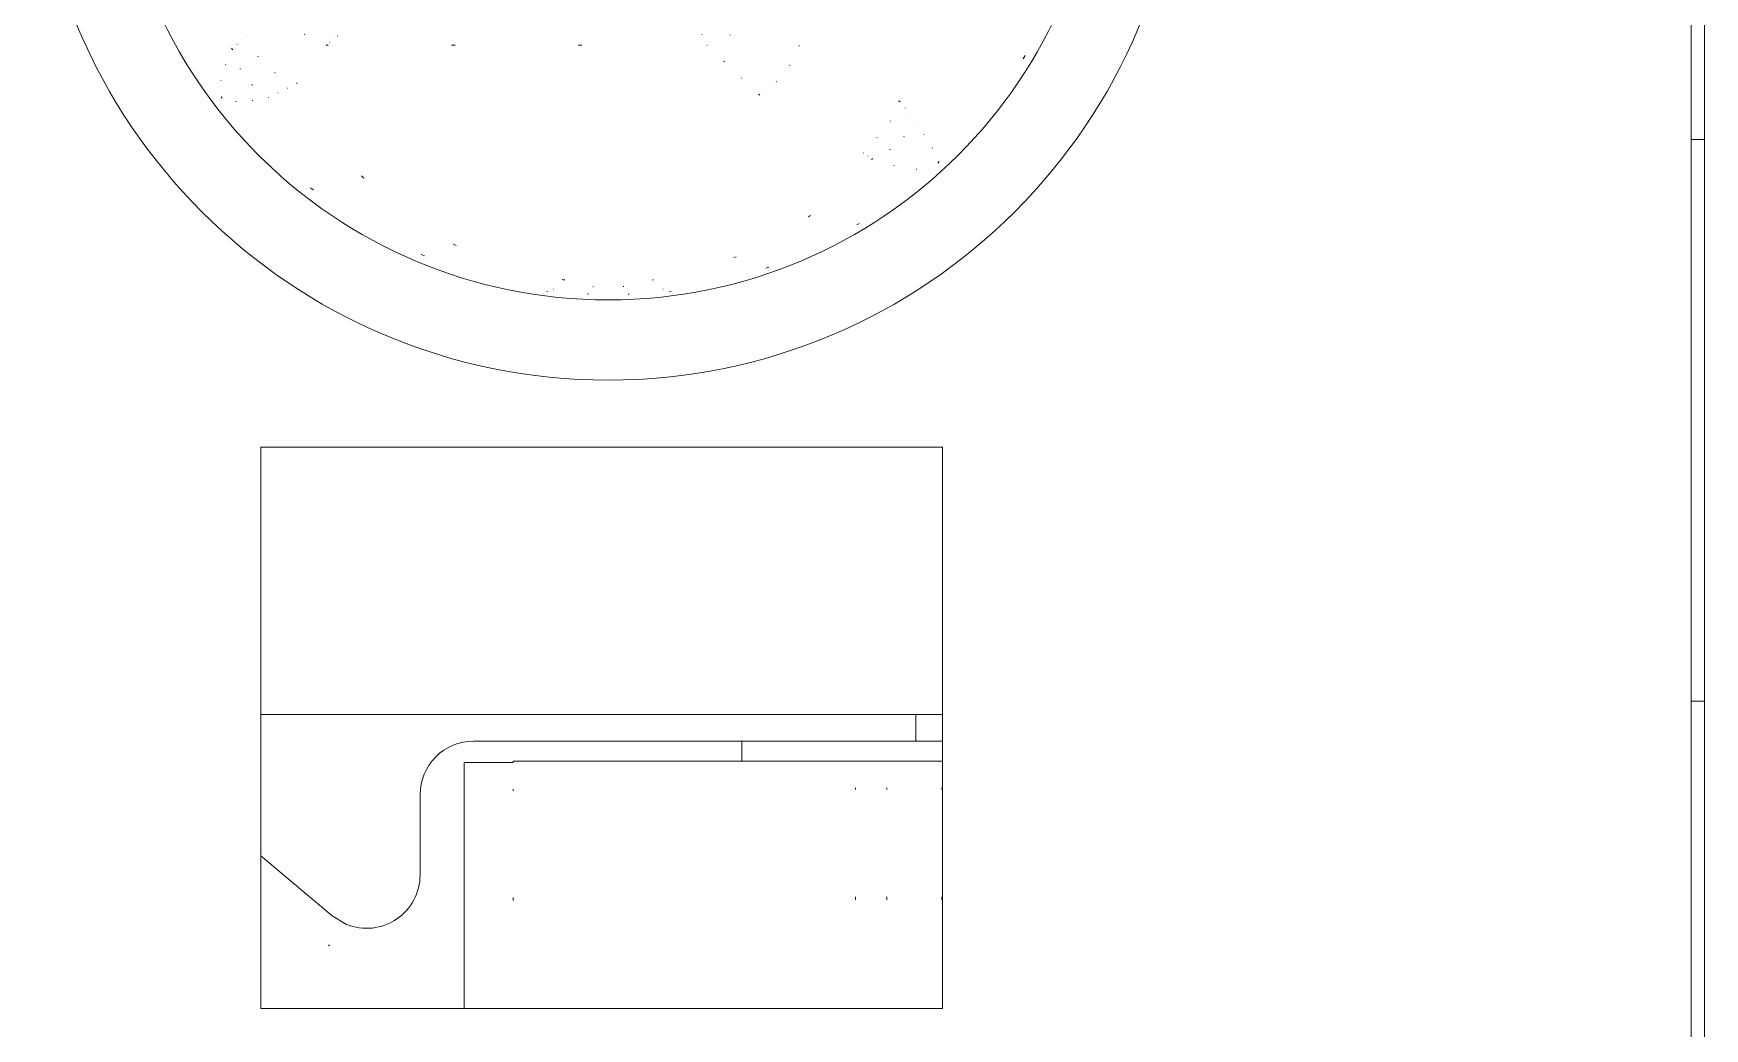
# Model space of a CAD drawing. Header units: inches. Extents: x 17 to 3130, y 15 to 659.
# Drawn here: x 1135.56 to 1141.81, y 219.31 to 223.03 of the extents above; entities that cross this region are included whole.
import ezdxf

# ---------------------------------------------------------------- set-up
doc = ezdxf.new("R2010")
doc.units = ezdxf.units.IN
doc.header["$MEASUREMENT"] = 0
doc.layers.add('Ebene 1', color=7, linetype='Continuous')

msp = doc.modelspace()

# ---------------------------------------------------------------- linework, layer by layer
at = {"layer": 'Ebene 1', "lineweight": 9}
for points in [[(1141.76414, 228.28024), (1141.76414, 228.28024), (1141.76414, 213.98014), (1141.76414, 213.98014)], [(1141.81414, 222.63014), (1141.81414, 222.63014), (1141.81414, 227.33024), (1141.81414, 227.33024)], [(1141.76414, 222.63014), (1141.76414, 222.63014), (1141.76414, 222.63014), (1141.76414, 222.63014)], [(1141.76414, 222.63014), (1141.76414, 222.63014), (1141.81414, 222.63014), (1141.81414, 222.63014)], [(1141.81414, 222.63014), (1141.81414, 222.63014), (1141.81414, 222.63014), (1141.81414, 222.63014)], [(1141.81414, 220.53014), (1141.81414, 220.53014), (1141.81414, 222.63014), (1141.81414, 222.63014)], [(1136.41414, 221.48014), (1136.41414, 221.48014), (1136.41414, 221.48014), (1136.41414, 221.48014)], [(1136.41414, 219.38014), (1136.41414, 219.38014), (1136.41414, 221.48014), (1136.41414, 221.48014)], [(1136.41414, 221.48014), (1136.41414, 221.48014), (1136.41414, 221.48014), (1136.41414, 221.48014)], [(1138.96414, 221.48014), (1138.96414, 221.48014), (1136.41414, 221.48014), (1136.41414, 221.48014)], [(1138.96414, 221.48014), (1138.96414, 221.48014), (1138.96414, 221.48014), (1138.96414, 221.48014)], [(1138.96414, 219.38014), (1138.96414, 219.38014), (1138.96414, 221.48014), (1138.96414, 221.48014)], [(1141.76424, 220.53014), (1141.76424, 220.53014), (1141.76424, 220.53014), (1141.76424, 220.53014)], [(1141.76424, 220.53014), (1141.76424, 220.53014), (1141.81414, 220.53014), (1141.81414, 220.53014)], [(1141.81414, 220.53014), (1141.81414, 220.53014), (1141.81414, 220.53014), (1141.81414, 220.53014)], [(1141.81414, 214.78024), (1141.81414, 214.78024), (1141.81414, 220.53014), (1141.81414, 220.53014)], [(1138.96414, 220.48014), (1138.96414, 220.48014), (1136.41414, 220.48004), (1136.41414, 220.48004)], [(1136.41414, 220.48004), (1136.41414, 220.48004), (1136.41414, 220.48004), (1136.41414, 220.48004)], [(1138.86414, 220.48044), (1138.86414, 220.48044), (1138.86414, 220.48044), (1138.86414, 220.48044)], [(1138.86414, 220.38024), (1138.86414, 220.38024), (1138.86414, 220.48044), (1138.86414, 220.48044)], [(1136.41414, 219.38014), (1136.41414, 219.38014), (1136.41414, 219.38014), (1136.41414, 219.38014)], [(1138.96414, 219.38014), (1138.96414, 219.38014), (1136.41414, 219.38014), (1136.41414, 219.38014)]]:
    msp.add_open_spline(points, degree=3, dxfattribs=at)
for points in [[(1137.71414, 226.03014), (1136.52674, 226.03014), (1135.56414, 225.06764), (1135.56414, 223.88024), (1135.56414, 223.88024), (1135.56414, 222.69274), (1136.52674, 221.73024), (1137.71404, 221.73024), (1137.71404, 221.73024), (1138.90154, 221.73024), (1139.86414, 222.69274), (1139.86414, 223.88024), (1139.86414, 223.88024), (1139.86414, 225.06764), (1138.90154, 226.03014), (1137.71424, 226.03014)], [(1137.71414, 225.73024), (1136.69244, 225.73024), (1135.86414, 224.90194), (1135.86414, 223.88024), (1135.86414, 223.88024), (1135.86414, 222.85844), (1136.69244, 222.03024), (1137.71414, 222.03024), (1137.71414, 222.03024), (1138.73594, 222.03014), (1139.56414, 222.85844), (1139.56414, 223.88024), (1139.56414, 223.88024), (1139.56414, 224.90204), (1138.73594, 225.73024), (1137.71414, 225.73024)]]:
    msp.add_open_spline(points, degree=3, knots=[0, 0, 0, 0, 0.25, 0.25, 0.25, 0.25, 0.5, 0.5, 0.5, 0.5, 0.75, 0.75, 0.75, 0.75, 1, 1, 1, 1], dxfattribs=at)
at = {"layer": 'Ebene 1', "color": 3, "lineweight": 9}
for points in [[(1136.34374, 223.00324), (1136.34374, 223.00324), (1136.34334, 223.00284), (1136.34334, 223.00284)], [(1136.36074, 223.02114), (1136.36074, 223.02114), (1136.36054, 223.02084), (1136.36054, 223.02084)], [(1136.57674, 223.02434), (1136.57674, 223.02434), (1136.57674, 223.02434), (1136.57674, 223.02434)], [(1136.57894, 223.02324), (1136.57894, 223.02324), (1136.57674, 223.02434), (1136.57674, 223.02434)], [(1136.68644, 223.00554), (1136.68644, 223.00554), (1136.68684, 223.00604), (1136.68684, 223.00604)], [(1136.70064, 223.01724), (1136.70064, 223.01724), (1136.70104, 223.01754), (1136.70104, 223.01754)], [(1138.06414, 223.02384), (1138.06414, 223.02384), (1138.06414, 223.02384), (1138.06414, 223.02384)], [(1138.06414, 223.02384), (1138.06414, 223.02384), (1138.06424, 223.02364), (1138.06424, 223.02364)], [(1138.07044, 223.01054), (1138.07044, 223.01054), (1138.07044, 223.01054), (1138.07044, 223.01054)], [(1138.07044, 223.01054), (1138.07044, 223.01054), (1138.07054, 223.01024), (1138.07054, 223.01024)], [(1138.17094, 223.02174), (1138.17094, 223.02174), (1138.16854, 223.02084), (1138.16854, 223.02084)], [(1136.30434, 222.97204), (1136.30434, 222.97204), (1136.30434, 222.97204), (1136.30434, 222.97204)], [(1136.30904, 222.96674), (1136.30904, 222.96674), (1136.30434, 222.97204), (1136.30434, 222.97204)], [(1136.30904, 222.96674), (1136.30904, 222.96674), (1136.30854, 222.96604), (1136.30854, 222.96604)], [(1136.30904, 222.96674), (1136.30904, 222.96674), (1136.30904, 222.96674), (1136.30904, 222.96674)], [(1136.30904, 222.96674), (1136.30904, 222.96674), (1136.30944, 222.96584), (1136.30944, 222.96584)], [(1136.32654, 222.98514), (1136.32654, 222.98514), (1136.32604, 222.98474), (1136.32604, 222.98474)], [(1136.40304, 222.94144), (1136.40304, 222.94144), (1136.40304, 222.94144), (1136.40304, 222.94144)], [(1136.40424, 222.93914), (1136.40424, 222.93914), (1136.40304, 222.94144), (1136.40304, 222.94144)], [(1136.65884, 222.98384), (1136.65884, 222.98384), (1136.65884, 222.98384), (1136.65884, 222.98384)], [(1136.65994, 222.98324), (1136.65994, 222.98324), (1136.65884, 222.98384), (1136.65884, 222.98384)], [(1136.65994, 222.98324), (1136.65994, 222.98324), (1136.65994, 222.98324), (1136.65994, 222.98324)], [(1136.65994, 222.98324), (1136.65994, 222.98324), (1136.66644, 222.98324), (1136.66644, 222.98324)], [(1136.67134, 222.99464), (1136.67134, 222.99464), (1136.67134, 222.99464), (1136.67134, 222.99464)], [(1136.67254, 222.99414), (1136.67254, 222.99414), (1136.67134, 222.99464), (1136.67134, 222.99464)], [(1136.67254, 222.99414), (1136.67254, 222.99414), (1136.67274, 222.99424), (1136.67274, 222.99424)], [(1137.12804, 222.98344), (1137.12804, 222.98344), (1137.12804, 222.98344), (1137.12804, 222.98344)], [(1137.12804, 222.98344), (1137.12804, 222.98344), (1137.14084, 222.98324), (1137.14084, 222.98324)], [(1137.60234, 222.98324), (1137.60234, 222.98324), (1137.60234, 222.98324), (1137.60234, 222.98324)], [(1137.60234, 222.98324), (1137.60234, 222.98324), (1137.61534, 222.98324), (1137.61534, 222.98324)], [(1138.07684, 222.99704), (1138.07684, 222.99704), (1138.07684, 222.99704), (1138.07684, 222.99704)], [(1138.07684, 222.99704), (1138.07684, 222.99704), (1138.07694, 222.99664), (1138.07694, 222.99664)], [(1138.08344, 222.98324), (1138.08344, 222.98324), (1138.08344, 222.98324), (1138.08344, 222.98324)], [(1138.08344, 222.98324), (1138.08344, 222.98324), (1138.08424, 222.98244), (1138.08424, 222.98244)], [(1138.42784, 222.98144), (1138.42784, 222.98144), (1138.42784, 222.98144), (1138.42784, 222.98144)], [(1138.42854, 222.98064), (1138.42854, 222.98064), (1138.42784, 222.98144), (1138.42784, 222.98144)], [(1138.42854, 222.98064), (1138.42854, 222.98064), (1138.42814, 222.97974), (1138.42814, 222.97974)], [(1139.26534, 222.93254), (1139.26534, 222.93254), (1139.27284, 222.94414), (1139.27284, 222.94414)], [(1136.28354, 222.91104), (1136.28354, 222.91104), (1136.28304, 222.90924), (1136.28304, 222.90924)], [(1136.33684, 222.89544), (1136.33684, 222.89544), (1136.33684, 222.89544), (1136.33684, 222.89544)], [(1136.33684, 222.89544), (1136.33684, 222.89544), (1136.33764, 222.89364), (1136.33764, 222.89364)], [(1136.46564, 222.88094), (1136.46564, 222.88094), (1136.46564, 222.88094), (1136.46564, 222.88094)], [(1136.46794, 222.87984), (1136.46794, 222.87984), (1136.46564, 222.88094), (1136.46564, 222.88094)], [(1138.14654, 222.92284), (1138.14654, 222.92284), (1138.14654, 222.92284), (1138.14654, 222.92284)], [(1138.14654, 222.92284), (1138.14654, 222.92284), (1138.14824, 222.92124), (1138.14824, 222.92124)], [(1138.39244, 222.90874), (1138.39244, 222.90874), (1138.39144, 222.90674), (1138.39144, 222.90674)], [(1136.26504, 222.85104), (1136.26504, 222.85104), (1136.26454, 222.84944), (1136.26454, 222.84944)], [(1136.38144, 222.83544), (1136.38144, 222.83544), (1136.38144, 222.83544), (1136.38144, 222.83544)], [(1136.38144, 222.83544), (1136.38144, 222.83544), (1136.38314, 222.83404), (1136.38314, 222.83404)], [(1136.51434, 222.82264), (1136.51434, 222.82264), (1136.51344, 222.82214), (1136.51344, 222.82214)], [(1136.54774, 222.84034), (1136.54774, 222.84034), (1136.54774, 222.84034), (1136.54774, 222.84034)], [(1136.54884, 222.83984), (1136.54884, 222.83984), (1136.54774, 222.84034), (1136.54774, 222.84034)], [(1136.54884, 222.83984), (1136.54884, 222.83984), (1136.54834, 222.83964), (1136.54834, 222.83964)], [(1136.54884, 222.83984), (1136.54884, 222.83984), (1136.55044, 222.84184), (1136.55044, 222.84184)], [(1138.21064, 222.86154), (1138.21064, 222.86154), (1138.21064, 222.86154), (1138.21064, 222.86154)], [(1138.21064, 222.86154), (1138.21064, 222.86154), (1138.21234, 222.85984), (1138.21234, 222.85984)], [(1138.34304, 222.84704), (1138.34304, 222.84704), (1138.34134, 222.84564), (1138.34134, 222.84564)], [(1136.26614, 222.79024), (1136.26614, 222.79024), (1136.26614, 222.79024), (1136.26614, 222.79024)], [(1136.26614, 222.79024), (1136.26614, 222.79024), (1136.27044, 222.78524), (1136.27044, 222.78524)], [(1136.32304, 222.77284), (1136.32304, 222.77284), (1136.32134, 222.77274), (1136.32134, 222.77274)], [(1136.38454, 222.77624), (1136.38454, 222.77624), (1136.38284, 222.77624), (1136.38284, 222.77624)], [(1136.44394, 222.78744), (1136.44394, 222.78744), (1136.44314, 222.78724), (1136.44314, 222.78724)], [(1136.47934, 222.80514), (1136.47934, 222.80514), (1136.47844, 222.80464), (1136.47844, 222.80464)], [(1138.27554, 222.79944), (1138.27554, 222.79944), (1138.27554, 222.79944), (1138.27554, 222.79944)], [(1138.27554, 222.79944), (1138.27554, 222.79944), (1138.28064, 222.79654), (1138.28064, 222.79654)], [(1138.80004, 222.77484), (1138.80004, 222.77484), (1138.80004, 222.77484), (1138.80004, 222.77484)], [(1138.80514, 222.77184), (1138.80514, 222.77184), (1138.80004, 222.77484), (1138.80004, 222.77484)], [(1138.80514, 222.77184), (1138.80514, 222.77184), (1138.80464, 222.77104), (1138.80464, 222.77104)], [(1138.76914, 222.70004), (1138.76914, 222.70004), (1138.76814, 222.69804), (1138.76814, 222.69804)], [(1138.82394, 222.74884), (1138.82394, 222.74884), (1138.82394, 222.74884), (1138.82394, 222.74884)], [(1138.82444, 222.74804), (1138.82444, 222.74804), (1138.82394, 222.74884), (1138.82394, 222.74884)], [(1138.84294, 222.72524), (1138.84294, 222.72524), (1138.84294, 222.72524), (1138.84294, 222.72524)], [(1138.84344, 222.72464), (1138.84344, 222.72464), (1138.84294, 222.72524), (1138.84294, 222.72524)], [(1138.86194, 222.70184), (1138.86194, 222.70184), (1138.86194, 222.70184), (1138.86194, 222.70184)], [(1138.86214, 222.70144), (1138.86214, 222.70144), (1138.86194, 222.70184), (1138.86194, 222.70184)], [(1138.71974, 222.63824), (1138.71974, 222.63824), (1138.71794, 222.63704), (1138.71794, 222.63704)], [(1138.81924, 222.64044), (1138.81924, 222.64044), (1138.82034, 222.64204), (1138.82034, 222.64204)], [(1138.89384, 222.65064), (1138.89384, 222.65064), (1138.89384, 222.65064), (1138.89384, 222.65064)], [(1138.89474, 222.64934), (1138.89474, 222.64934), (1138.89384, 222.65064), (1138.89384, 222.65064)], [(1138.65214, 222.59064), (1138.65214, 222.59064), (1138.65214, 222.59064), (1138.65214, 222.59064)], [(1138.65214, 222.59064), (1138.65214, 222.59064), (1138.65244, 222.59054), (1138.65244, 222.59054)], [(1138.66854, 222.58004), (1138.66854, 222.58004), (1138.66854, 222.58004), (1138.66854, 222.58004)], [(1138.66854, 222.58004), (1138.66854, 222.58004), (1138.66904, 222.57974), (1138.66904, 222.57974)], [(1138.68514, 222.56934), (1138.68514, 222.56934), (1138.68514, 222.56934), (1138.68514, 222.56934)], [(1138.68514, 222.56934), (1138.68514, 222.56934), (1138.68554, 222.56904), (1138.68554, 222.56904)], [(1138.76614, 222.59244), (1138.76614, 222.59244), (1138.76774, 222.59344), (1138.76774, 222.59344)], [(1138.92534, 222.59884), (1138.92534, 222.59884), (1138.92534, 222.59884), (1138.92534, 222.59884)], [(1138.92604, 222.59744), (1138.92604, 222.59744), (1138.92534, 222.59884), (1138.92534, 222.59884)], [(1138.70194, 222.55844), (1138.70194, 222.55844), (1138.69884, 222.55524), (1138.69884, 222.55524)], [(1138.70194, 222.55844), (1138.70194, 222.55844), (1138.70284, 222.55884), (1138.70284, 222.55884)], [(1138.70194, 222.55844), (1138.70194, 222.55844), (1138.70194, 222.55844), (1138.70194, 222.55844)], [(1138.70194, 222.55844), (1138.70194, 222.55844), (1138.70304, 222.55804), (1138.70304, 222.55804)], [(1138.78234, 222.53264), (1138.78234, 222.53264), (1138.78234, 222.53264), (1138.78234, 222.53264)], [(1138.78234, 222.53264), (1138.78234, 222.53264), (1138.78454, 222.53194), (1138.78454, 222.53194)], [(1138.86564, 222.51964), (1138.86564, 222.51964), (1138.86804, 222.51974), (1138.86804, 222.51974)], [(1138.94684, 222.54244), (1138.94684, 222.54244), (1138.95174, 222.54754), (1138.95174, 222.54754)], [(1138.94684, 222.54244), (1138.94684, 222.54244), (1138.94724, 222.54324), (1138.94724, 222.54324)], [(1136.60064, 222.45004), (1136.60064, 222.45004), (1136.60064, 222.45004), (1136.60064, 222.45004)], [(1136.60064, 222.45004), (1136.60064, 222.45004), (1136.61104, 222.44184), (1136.61104, 222.44184)], [(1136.79174, 222.49404), (1136.79174, 222.49404), (1136.79174, 222.49404), (1136.79174, 222.49404)], [(1136.79954, 222.48524), (1136.79954, 222.48524), (1136.79174, 222.49404), (1136.79174, 222.49404)], [(1138.47004, 222.34654), (1138.47004, 222.34654), (1138.46284, 222.34164), (1138.46284, 222.34164)], [(1138.64354, 222.31144), (1138.64354, 222.31144), (1138.65254, 222.31644), (1138.65254, 222.31644)], [(1137.01434, 222.20054), (1137.01434, 222.20054), (1137.01434, 222.20054), (1137.01434, 222.20054)], [(1137.01434, 222.20054), (1137.01434, 222.20054), (1137.02614, 222.19484), (1137.02614, 222.19484)], [(1137.13424, 222.23904), (1137.13424, 222.23904), (1137.13424, 222.23904), (1137.13424, 222.23904)], [(1137.14484, 222.23404), (1137.14484, 222.23404), (1137.13424, 222.23904), (1137.13424, 222.23904)], [(1138.19184, 222.19204), (1138.19184, 222.19204), (1138.18384, 222.18864), (1138.18384, 222.18864)], [(1138.30444, 222.14944), (1138.30444, 222.14944), (1138.31394, 222.15334), (1138.31394, 222.15334)], [(1137.50984, 222.07044), (1137.50984, 222.07044), (1137.50904, 222.07024), (1137.50904, 222.07024)], [(1137.52934, 222.08674), (1137.52934, 222.08674), (1137.52884, 222.08624), (1137.52884, 222.08624)], [(1137.54154, 222.10644), (1137.54154, 222.10644), (1137.54154, 222.10644), (1137.54154, 222.10644)], [(1137.54724, 222.10504), (1137.54724, 222.10504), (1137.54154, 222.10644), (1137.54154, 222.10644)], [(1137.54724, 222.10504), (1137.54724, 222.10504), (1137.54704, 222.10484), (1137.54704, 222.10484)], [(1137.54724, 222.10504), (1137.54724, 222.10504), (1137.54724, 222.10504), (1137.54724, 222.10504)], [(1137.54724, 222.10504), (1137.54724, 222.10504), (1137.55184, 222.10504), (1137.55184, 222.10504)], [(1137.65604, 222.08004), (1137.65604, 222.08004), (1137.65604, 222.08004), (1137.65604, 222.08004)], [(1137.65924, 222.07984), (1137.65924, 222.07984), (1137.65604, 222.08004), (1137.65604, 222.08004)], [(1137.77214, 222.08034), (1137.77214, 222.08034), (1137.76914, 222.08004), (1137.76914, 222.08004)], [(1137.88104, 222.10514), (1137.88104, 222.10514), (1137.87954, 222.10484), (1137.87954, 222.10484)], [(1137.88104, 222.10514), (1137.88104, 222.10514), (1137.88104, 222.10514), (1137.88104, 222.10514)], [(1137.88104, 222.10514), (1137.88104, 222.10514), (1137.88134, 222.10484), (1137.88134, 222.10484)], [(1137.89884, 222.08674), (1137.89884, 222.08674), (1137.89884, 222.08674), (1137.89884, 222.08674)], [(1137.89884, 222.08674), (1137.89884, 222.08674), (1137.89944, 222.08624), (1137.89944, 222.08624)], [(1137.91854, 222.07044), (1137.91854, 222.07044), (1137.91854, 222.07044), (1137.91854, 222.07044)], [(1137.91854, 222.07044), (1137.91854, 222.07044), (1137.91914, 222.07034), (1137.91914, 222.07034)], [(1137.94364, 222.06224), (1137.94364, 222.06224), (1137.94864, 222.06344), (1137.94864, 222.06344)], [(1137.48464, 222.06224), (1137.48464, 222.06224), (1137.48464, 222.06224), (1137.48464, 222.06224)], [(1137.48464, 222.06224), (1137.48464, 222.06224), (1137.48674, 222.06204), (1137.48674, 222.06204)], [(1137.63554, 222.05264), (1137.63554, 222.05264), (1137.63554, 222.05264), (1137.63554, 222.05264)], [(1137.63554, 222.05264), (1137.63554, 222.05264), (1137.63974, 222.05224), (1137.63974, 222.05224)], [(1137.78844, 222.05224), (1137.78844, 222.05224), (1137.79274, 222.05244), (1137.79274, 222.05244)], [(1137.35854, 220.20024), (1137.35854, 220.20024), (1137.35854, 220.20024), (1137.35854, 220.20024)], [(1137.35854, 220.20024), (1137.35854, 220.20024), (1137.35854, 220.19464), (1137.35854, 220.19464)], [(1138.63874, 220.20504), (1138.63874, 220.20504), (1138.63874, 220.20504), (1138.63874, 220.20504)], [(1138.63874, 220.20504), (1138.63874, 220.20504), (1138.63874, 220.19954), (1138.63874, 220.19954)], [(1138.75604, 220.20504), (1138.75604, 220.20504), (1138.75604, 220.20504), (1138.75604, 220.20504)], [(1138.75604, 220.20504), (1138.75604, 220.20504), (1138.75604, 220.19954), (1138.75604, 220.19954)], [(1138.96184, 220.20504), (1138.96184, 220.20504), (1138.96184, 220.20504), (1138.96184, 220.20504)], [(1138.96184, 220.20504), (1138.96184, 220.20504), (1138.96194, 220.19954), (1138.96194, 220.19954)], [(1137.35854, 219.79584), (1137.35854, 219.79584), (1137.35854, 219.79584), (1137.35854, 219.79584)], [(1137.35854, 219.79584), (1137.35854, 219.79584), (1137.35854, 219.78464), (1137.35854, 219.78464)], [(1138.63874, 219.79824), (1138.63874, 219.79824), (1138.63874, 219.79824), (1138.63874, 219.79824)], [(1138.63874, 219.79824), (1138.63874, 219.79824), (1138.63874, 219.78704), (1138.63874, 219.78704)], [(1138.75604, 219.79824), (1138.75604, 219.79824), (1138.75594, 219.78704), (1138.75594, 219.78704)], [(1138.75604, 219.79824), (1138.75604, 219.79824), (1138.75604, 219.79824), (1138.75604, 219.79824)], [(1138.96184, 219.79824), (1138.96184, 219.79824), (1138.96184, 219.79824), (1138.96184, 219.79824)], [(1138.96184, 219.79824), (1138.96184, 219.79824), (1138.96184, 219.78704), (1138.96184, 219.78704)], [(1136.67084, 219.61824), (1136.67084, 219.61824), (1136.66814, 219.61504), (1136.66814, 219.61504)]]:
    msp.add_open_spline(points, degree=3, dxfattribs=at)
at = {"layer": 'Ebene 1', "color": 30, "lineweight": 9}
for points in [[(1137.21024, 220.38014), (1137.15714, 220.38014), (1137.10624, 220.35924), (1137.06874, 220.32164), (1137.06874, 220.32164), (1137.03124, 220.28404), (1137.01024, 220.23324), (1137.01024, 220.18024)], [(1136.73514, 219.69484), (1136.79684, 219.66984), (1136.86674, 219.67704), (1136.92204, 219.71434), (1136.92204, 219.71434), (1136.97714, 219.75144), (1137.01024, 219.81374), (1137.01024, 219.88024)]]:
    msp.add_open_spline(points, degree=3, knots=[0, 0, 0, 0, 0.5, 0.5, 0.5, 0.5, 1, 1, 1, 1], dxfattribs=at)
for points in [[(1137.21024, 220.38014), (1137.21024, 220.38014), (1137.21024, 220.38014), (1137.21024, 220.38014)], [(1137.21024, 220.38014), (1137.21024, 220.38014), (1137.91414, 220.38014), (1137.91414, 220.38014)], [(1137.91414, 220.38014), (1137.91414, 220.38014), (1137.91414, 220.38014), (1137.91414, 220.38014)], [(1137.91414, 220.38014), (1137.91414, 220.38014), (1138.12624, 220.38014), (1138.12624, 220.38014)], [(1138.12624, 220.38014), (1138.12624, 220.38014), (1138.12624, 220.38014), (1138.12624, 220.38014)], [(1138.12624, 220.38014), (1138.12624, 220.38014), (1138.21414, 220.38014), (1138.21414, 220.38014)], [(1138.21414, 220.38014), (1138.21414, 220.38014), (1138.21414, 220.38014), (1138.21414, 220.38014)], [(1138.26744, 220.38004), (1138.26744, 220.38004), (1138.21414, 220.38014), (1138.21414, 220.38014)], [(1138.21414, 220.38014), (1138.21414, 220.38014), (1138.21414, 220.38014), (1138.21414, 220.38014)], [(1138.21414, 220.30524), (1138.21414, 220.30524), (1138.21414, 220.38014), (1138.21414, 220.38014)], [(1138.41914, 220.38014), (1138.41914, 220.38014), (1138.26744, 220.38004), (1138.26744, 220.38004)], [(1138.26744, 220.38004), (1138.26744, 220.38004), (1138.26744, 220.38004), (1138.26744, 220.38004)], [(1138.41914, 220.38014), (1138.41914, 220.38014), (1138.41914, 220.38014), (1138.41914, 220.38014)], [(1138.64624, 220.38014), (1138.64624, 220.38014), (1138.41914, 220.38014), (1138.41914, 220.38014)], [(1138.64624, 220.38014), (1138.64624, 220.38014), (1138.64624, 220.38014), (1138.64624, 220.38014)], [(1138.91414, 220.38014), (1138.91414, 220.38014), (1138.64624, 220.38014), (1138.64624, 220.38014)], [(1138.91414, 220.38014), (1138.91414, 220.38014), (1138.91414, 220.38014), (1138.91414, 220.38014)], [(1138.96414, 220.38014), (1138.96414, 220.38014), (1138.91414, 220.38014), (1138.91414, 220.38014)], [(1137.01024, 220.18024), (1137.01024, 220.18024), (1137.01024, 220.18024), (1137.01024, 220.18024)], [(1137.01024, 219.88024), (1137.01024, 219.88024), (1137.01024, 220.18024), (1137.01024, 220.18024)], [(1136.41414, 219.95144), (1136.41414, 219.95144), (1136.41414, 219.95144), (1136.41414, 219.95144)], [(1136.41414, 219.95144), (1136.41414, 219.95144), (1136.54114, 219.84494), (1136.54114, 219.84494)], [(1136.54114, 219.84494), (1136.54114, 219.84494), (1136.54114, 219.84494), (1136.54114, 219.84494)], [(1136.54114, 219.84494), (1136.54114, 219.84494), (1136.68164, 219.72704), (1136.68164, 219.72704)], [(1136.68164, 219.72704), (1136.68164, 219.72704), (1136.68164, 219.72704), (1136.68164, 219.72704)], [(1136.68164, 219.72704), (1136.68164, 219.72704), (1136.73514, 219.69484), (1136.73514, 219.69484)]]:
    msp.add_open_spline(points, degree=3, dxfattribs=at)
at = {"layer": 'Ebene 1', "color": 253, "lineweight": 9}
for points in [[(1137.17544, 220.30024), (1137.17544, 220.30024), (1137.17544, 220.30024), (1137.17544, 220.30024)], [(1137.17544, 220.30024), (1137.17544, 220.30024), (1137.17544, 219.38014), (1137.17544, 219.38014)], [(1137.17544, 220.30024), (1137.17544, 220.30024), (1137.17544, 220.30024), (1137.17544, 220.30024)], [(1137.17544, 220.30024), (1137.17544, 220.30024), (1137.22314, 220.30024), (1137.22314, 220.30024)], [(1137.22314, 220.30024), (1137.22314, 220.30024), (1137.22314, 220.30024), (1137.22314, 220.30024)], [(1137.22314, 220.30024), (1137.22314, 220.30024), (1137.35864, 220.30024), (1137.35864, 220.30024)], [(1137.35854, 220.30524), (1137.35854, 220.30524), (1137.35854, 220.30524), (1137.35854, 220.30524)], [(1138.63874, 220.30524), (1138.63874, 220.30524), (1137.35854, 220.30524), (1137.35854, 220.30524)], [(1137.35854, 220.30524), (1137.35854, 220.30524), (1137.35854, 220.30524), (1137.35854, 220.30524)], [(1137.35854, 220.30524), (1137.35854, 220.30524), (1137.35864, 220.30024), (1137.35864, 220.30024)], [(1138.63874, 220.30524), (1138.63874, 220.30524), (1138.63874, 220.30524), (1138.63874, 220.30524)], [(1138.71564, 220.30524), (1138.71564, 220.30524), (1138.63874, 220.30524), (1138.63874, 220.30524)], [(1138.71564, 220.30524), (1138.71564, 220.30524), (1138.71564, 220.30524), (1138.71564, 220.30524)], [(1138.75614, 220.30524), (1138.75614, 220.30524), (1138.71564, 220.30524), (1138.71564, 220.30524)], [(1138.75614, 220.30524), (1138.75614, 220.30524), (1138.75614, 220.30524), (1138.75614, 220.30524)], [(1138.75614, 220.30524), (1138.75614, 220.30524), (1138.96184, 220.30524), (1138.96184, 220.30524)], [(1138.96184, 220.30524), (1138.96184, 220.30524), (1138.96184, 220.30524), (1138.96184, 220.30524)], [(1138.96184, 220.30524), (1138.96184, 220.30524), (1138.96294, 220.30524), (1138.96294, 220.30524)], [(1138.96294, 220.30524), (1138.96294, 220.30524), (1138.96294, 220.30524), (1138.96294, 220.30524)], [(1138.96294, 220.30524), (1138.96294, 220.30524), (1138.96414, 220.30524), (1138.96414, 220.30524)]]:
    msp.add_open_spline(points, degree=3, dxfattribs=at)

doc.saveas('drawing.dxf')
